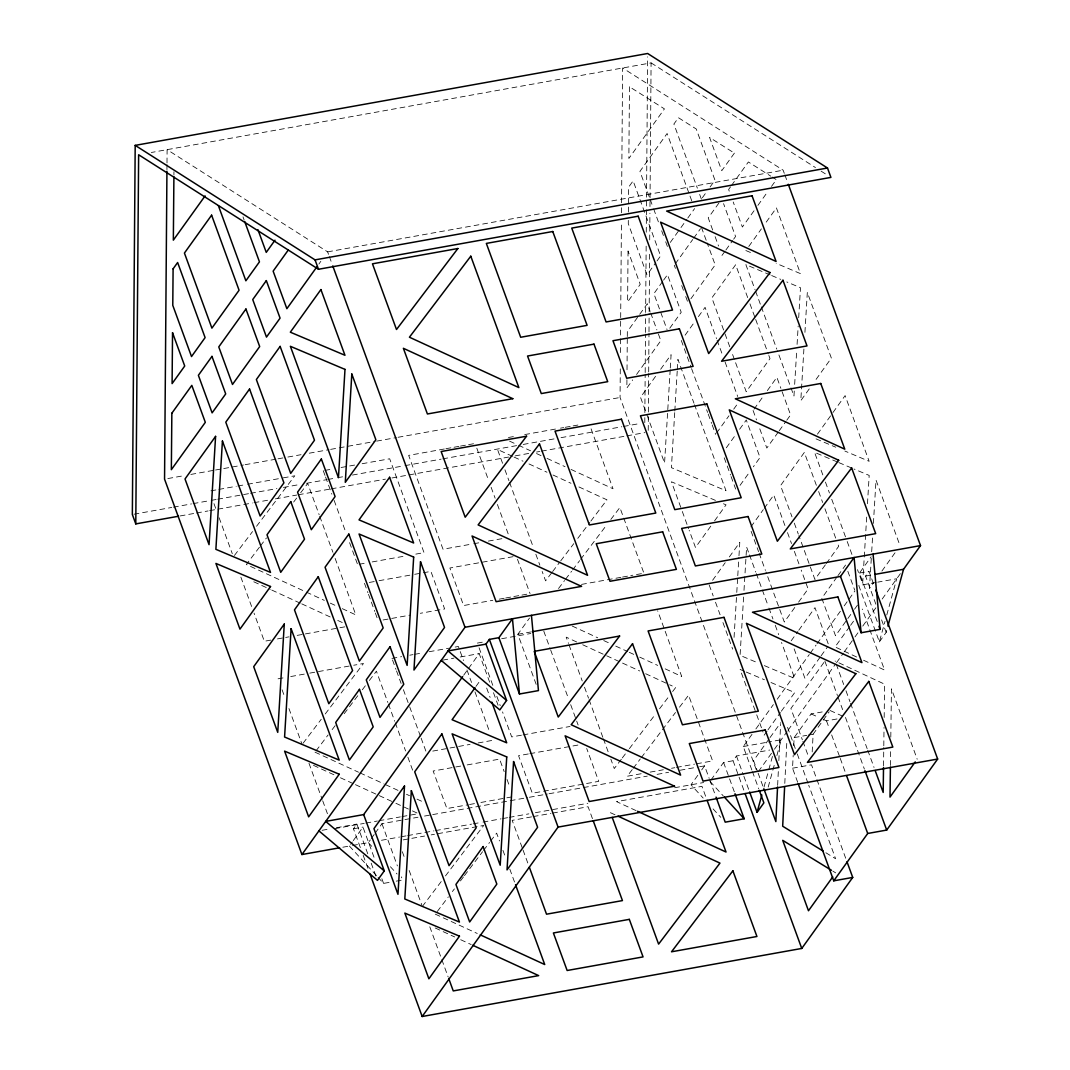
<?xml version="1.0" encoding="UTF-8"?>
<svg xmlns="http://www.w3.org/2000/svg" width="1070" height="1070" viewBox="0 0 1070 1070"><rect width="100%" height="100%" fill="white"/><g stroke="black" fill="none" stroke-linecap="round" stroke-linejoin="round"><path stroke-width="0.75" stroke-dasharray="5 3.75" d="M166.947 169.622L166.987 164.633M167 162.961L167.107 149.653L327.634 251.865L328.784 254.994M756.289 769.758L620.065 397.492L620.306 365.873M620.413 352.552L621.416 222.747M621.496 212.769L621.55 204.45M621.563 202.778L622.606 67.985L783.146 170.197L784.283 173.327M644.795 422.65L644.849 414.291M644.862 412.619L645.17 374.206M645.183 372.534L645.477 334.121M645.491 332.449L645.625 314.072M645.638 312.4L646.16 245.592M646.267 232.23L646.521 198.819M646.534 197.148L647.617 56.844M648.233 430.354L648.366 413.662M648.38 411.99L648.674 373.564M648.688 371.892L648.982 333.479M648.995 331.807L649.142 313.43M649.156 311.771L649.61 253.309M649.704 239.947L649.918 213.211M649.971 206.537L651.082 62.889L151.285 152.488M173.915 175.092L173.942 171.762M626.926 379.716L626.859 388.009L632.678 379.904M627.02 369.752L627.287 338.2M627.301 336.542L627.341 331.566L638.763 315.663M628.317 220.38L628.291 223.697L647.016 274.883L655.749 262.712M628.384 212.074L628.598 187.183L633.132 180.87L660.605 255.944L656.726 261.361M883.539 765.799L883.78 747.475M883.793 745.803L884.034 727.493M884.168 717.489L884.609 684.185L835.108 661.059M890.427 765.451L890.628 750.458M890.802 737.136L891.444 688.826L917.204 759.218M777.636 785.326L778.358 770.494M778.84 760.609L780.632 724.35M784.791 783.387L786.811 742.179M797.685 782.277L792.522 768.207L793.204 755.313M793.726 745.656L794.154 737.605L811.14 713.917L822.215 711.938M812.197 751.916L813.133 734.194L829.17 711.831M670.194 369.698L664.564 463.016L646.815 414.518M670.288 368.026L671.091 354.705L659.454 370.929M674.715 412.672L671.398 467.657L726.008 490.742L694.524 404.714M674.809 411L677.23 371.009M677.323 369.351L677.925 359.346L693.962 403.149M734.06 637.372L736.668 594.051M736.775 592.392L737.671 577.385M737.778 575.727L738.875 557.39M738.982 555.731L739.785 542.396L729.111 557.283M743.596 597.033L740.079 655.362L758.282 663.052M743.998 590.372L746.619 547.051L748.906 553.31M794.261 391.045L793.967 396.034L777.355 350.679M794.662 384.371L796.682 351.054M797.083 344.38L798.18 326.056M798.688 317.723L800.494 287.723L786.838 281.958M803.904 349.034L800.788 400.688L810.351 387.367M804.921 332.369L807.328 292.377L831.363 358.076L814.176 382.043M866.673 517.091L862.647 583.738L857.498 569.655M867.476 503.756L869.188 475.428L854.007 469.021M871.288 558.393L869.482 588.393L873.307 583.056M871.689 551.732L872.598 536.725M873.401 523.404L876.022 480.082L900.057 545.767M764.02 787.079L768.354 771.296M768.782 769.718L772.687 755.527M768.207 787.079L774.707 763.405M776.887 755.514L781.22 739.745L768.568 742.005M876.169 582.428L858.782 585.558L879.38 641.866L885.024 621.349M886.762 615.036L896.74 578.75L877.761 582.147M879.38 641.866L886.174 632.397L887.043 629.24M318.9 264.036L320.839 261.334M670.315 242.409L679.049 230.237M680.988 227.535L686.82 219.417M687.783 218.066L694.591 208.596M702.348 197.776L706.227 192.359M710.119 186.942L714.974 180.188L696.236 128.988L678.433 117.727L673.899 124.04L697.372 188.173M662.624 281.477L653.89 293.648L667.051 329.627M663.601 280.126L667.479 274.709L681.215 312.253L669.566 328.49M675.25 263.889L692.718 239.533M693.681 238.182L700.476 228.712M718.92 203.006L708.246 217.892L712.821 230.411M730.516 186.862L728.63 189.484L729.78 192.613M731.452 185.551L748.371 161.971L770.748 176.135M639.713 314.326L647.31 303.733L650.132 311.423M636.57 374.487L660.832 340.661L657.448 331.433M690.926 298.731L715.188 264.905L707.176 243.01M724.898 251.37L721.982 255.436L720.846 252.306M725.875 250.019L732.669 240.549M733.632 239.198L735.572 236.497L723.561 203.648M754.016 210.79L742.366 227.027L733.217 202.003M757.908 205.373L767.605 191.851M771.497 186.434L776.339 179.666L772.152 177.018M655.562 376.346L640.515 397.318L646.24 412.953M685.094 335.191L694.604 321.936M698.416 316.626L705.076 307.344L716.525 338.628M748.759 246.474L761.372 228.886M766.227 222.119L776.419 207.914L800.454 273.612L776.191 263.354M360.349 847.574L353.474 828.795L356.872 824.06L368.321 855.345M463.658 675.25L467.536 669.833M468.513 668.482L479.186 653.609L490.06 683.315M342.828 847.213L349.382 846.036L352.297 841.983M353.26 840.632L362.971 827.097L374.995 859.946M475.963 686.432L479.788 681.108M352.538 845.474L368.361 842.638L370.3 839.937M371.277 838.572L374.179 834.52M375.155 833.169L381.95 823.699L417.982 817.239M536.164 684.345L517.853 634.296L529.503 618.059M716.579 433.016L728.951 415.789M733.712 409.155L738.46 402.521M726.303 447.808L735.826 434.554M739.624 429.244L746.285 419.975L760.021 457.505L753.36 466.787M754.029 409.168L763.539 395.913M767.351 390.617L776.86 377.349L780.873 388.303M710.761 526.172L695.473 547.479L689.174 530.265M714.586 520.836L726.048 504.853L721.501 502.94M740.052 485.352L749.562 472.097M778.238 432.133L766.816 448.036L758.804 426.141M779.187 430.809L785.848 421.526M786.798 420.202L790.596 414.892L781.448 389.868M712.607 580.274L725.219 562.686M750.926 526.868L763.298 509.628M764.247 508.303L773.757 495.049L785.206 526.333M817.44 434.166L832.005 413.876M832.968 412.525L845.113 395.606L869.148 461.304L844.872 451.045M794.783 607.466L784.323 622.044L766 571.995M798.595 602.156L808.104 588.901L801.229 570.123M825.358 564.84L814.899 579.432L798.875 535.629M826.321 563.515L838.679 546.288L837.543 543.159M791.185 640.81L797.845 631.527M798.795 630.203L814.979 607.666L828.715 645.21M836.994 576.984L821.773 598.197L835.509 635.74L846.918 619.824M837.944 575.66L845.554 565.054M697.8 775.322L691.006 784.791L703.15 798.059M701.693 769.905L704.595 765.852L709.183 778.371M710.961 780.043L723.574 762.455L733.07 760.743L736.468 756.008L769.678 750.057M877.226 621.536L859.477 573.052L871.127 556.815M751.849 770.012L743.262 746.539L751.996 734.368M755.875 728.951L773.356 704.608M777.235 699.191L809.268 654.546M810.244 653.195L816.062 645.076M817.039 643.725L840.338 611.251M844.217 605.847L848.095 600.43M849.072 599.08L854.89 590.961M875.875 604.242L865.576 576.088L868.974 571.353L873.548 583.859M764.154 735.17L767.029 731.184M767.979 729.847L780.404 712.54M781.354 711.202L794.743 692.557L770.467 682.299M820.155 657.14L804.934 678.353L793.485 647.069M821.105 655.816L827.765 646.534M847.868 618.5L853.579 610.542M854.529 609.218L858.341 603.921M881.907 571.072L895.282 552.428M769.062 738.929L753.534 760.583L757.533 771.524M770.025 737.578L780.712 722.705M823.9 662.49L790.904 708.487L802.353 739.771M849.633 626.645L835.068 646.935L857.565 657.448M850.596 625.295L854.475 619.878M758.376 771.564L771.59 753.16M774.426 749.214L787.038 731.626M788.015 730.275L835.576 663.975M836.553 662.624L843.347 653.155M844.31 651.804L854.02 638.268M854.997 636.917L858.876 631.514M862.754 626.097L876.343 607.158M882.175 599.039L900.619 573.333M234.424 555.477L252.533 531.576M256.559 526.266L294.785 475.802L281.771 478.13M259.421 547.225L246.341 564.492L304.816 591.402M260.425 545.901L266.47 537.929M293.635 502.071L296.644 498.085M300.67 492.775L307.719 483.479L319.168 514.764M303.118 743.182L321.227 719.281M325.253 713.957L363.479 663.494L353.715 665.246M316.038 750.859L328.115 734.929M332.141 729.62L335.151 725.634M344.206 713.677L358.289 695.085M362.315 689.775L365.338 685.79M369.364 680.48L376.399 671.184L387.848 702.468M551.625 572.878L545.593 580.849L542.156 571.46M552.628 571.554L559.677 562.258M560.68 560.934L573.761 543.667M577.787 538.357L589.851 522.414M590.854 521.09L606.957 499.837L578.469 486.73M558.513 588.527L564.545 580.569M565.562 579.231L571.594 571.273M572.597 569.935L579.646 560.64M580.649 559.316L606.797 524.795M610.823 519.472L619.878 507.528L643.926 573.226L630.778 575.58M422.342 906.464L441.469 881.225M445.481 875.915L483.72 825.451L436.079 833.998M437.282 911.493L448.357 896.874M452.369 891.564L454.389 888.916M460.421 880.944L463.444 876.959M464.447 875.634L482.557 851.733M483.56 850.396L489.592 842.438M490.608 841.1L496.64 833.142L499.503 840.953M621.322 759.245L614.274 768.541L610.85 759.165M622.325 757.921L628.357 749.95M629.374 748.625L655.522 714.105M659.548 708.795L668.603 696.837M672.629 691.528L675.651 687.542L669.646 684.787M632.236 769.597L627.207 776.231L641.987 773.583M633.239 768.26L640.275 758.964M641.291 757.64L675.491 712.486M679.517 707.176L688.572 695.219L712.607 760.917L696.182 763.86M327.634 251.865L783.146 170.197M167.843 478.558L184.281 475.615M190.861 474.425L213.893 470.305M215.525 470.011L222.105 468.834M223.75 468.54L243.492 464.995M245.137 464.701L276.381 459.097M278.026 458.803L286.238 457.331M287.883 457.037L301.044 454.683M309.27 453.198L328.998 449.667M330.643 449.373L375.035 441.415M376.68 441.121L396.422 437.577M398.067 437.282L620.065 397.492M210.964 490.822L217.29 489.699M218.868 489.405L236.269 486.288M237.848 486.007L245.98 484.549M247.611 484.255L280.153 478.424M324.879 470.399L332.984 468.954M341.076 467.496L355.668 464.888M362.141 463.725L389.681 458.789L424.028 552.642L412.686 554.675M444.304 448.999L408.66 455.379L443.007 549.231L472.178 544.001M445.936 448.704L452.409 447.541M454.028 447.247L458.896 446.377M460.515 446.083L466.988 444.933M468.62 444.638L475.093 443.475M508.437 437.496L514.951 436.333M524.715 434.58L557.243 428.749M560.506 428.16L563.663 427.599M565.241 427.318L571.567 426.181M573.159 425.9L577.894 425.044M133.991 514.215L171.762 507.447M173.407 507.153L191.476 503.916M193.108 503.622L209.533 500.68M211.178 500.385L216.113 499.503M217.745 499.208L248.962 493.604M250.594 493.31L276.876 488.602M283.443 487.425L299.867 484.483M306.448 483.306L326.149 479.775M327.794 479.48L336.007 477.996M337.652 477.702L344.219 476.524M352.431 475.053L403.35 465.931M404.995 465.637L441.121 459.15M442.766 458.856L516.676 445.615M523.243 444.438L554.461 438.834M561.028 437.657L621.79 426.769M623.435 426.475L639.86 423.533M180.121 515.954L194.9 513.292M196.546 512.998L208.048 510.938M209.693 510.644L216.26 509.467M217.905 509.173L252.386 502.994M254.031 502.699L268.811 500.051M275.391 498.874L296.738 495.049M298.383 494.755L329.587 489.151M331.232 488.856L385.427 479.146M391.994 477.969L508.611 457.064M515.178 455.887L529.971 453.225M536.538 452.048L539.828 451.46M541.46 451.165L625.228 436.159M626.873 435.851L644.942 432.614M359.226 564.251L365.699 563.087M372.186 561.937L404.594 556.119M473.796 543.72L480.269 542.557M488.375 541.099L502.954 538.491M369.337 582.441L377.429 580.997M379.047 580.702L413.073 574.603M414.692 574.309L430.902 571.407L444.638 608.95L420.336 613.297M513.065 556.681L449.881 568.01L463.618 605.54L492.775 600.31M270.897 640.087L264.33 641.264L254.031 613.11M277.478 638.91L284.045 637.733M285.69 637.439L288.967 636.851M297.179 635.379L303.746 634.202M305.391 633.908L338.24 628.023M339.885 627.729L348.098 626.258M383.073 619.985L410.612 615.049M499.262 599.16L504.117 598.277M505.735 597.996L512.222 596.833M513.841 596.538L520.328 595.375M521.946 595.094L526.801 594.211M581.505 584.407L620.921 577.345M622.566 577.051L629.133 575.874M517.853 634.296L530.613 632.009M859.477 573.052L868.974 571.353M278.066 678.808L285.984 677.39M290.719 676.548L304.963 673.993M309.792 673.124L352.084 665.54M391.941 658.398L401.665 656.659M409.77 655.201L413.007 654.626M414.625 654.332L422.73 652.874M429.217 651.71L448.651 648.233M455.138 647.069L458.375 646.481L463.524 660.564M477.354 643.083L485.459 641.625M501.656 638.723L530.827 633.493M865.576 576.088L873.481 574.67M442.806 660.123L453.881 658.144M460.207 657.007L479.186 653.609M432.775 751.086L470.038 744.399M478.143 742.954L492.722 740.333M521.424 735.197L511.701 736.936L502.539 711.911M523.043 734.903L570.029 726.476M460.702 766.08L433.163 771.015L446.899 808.559L467.964 804.774M467.189 764.916L499.583 759.111L504.171 771.617M528.286 753.962L518.562 755.701L532.312 793.245L598.732 781.341L586.708 748.492M529.904 753.668L578.509 744.961M823.713 719.588L826.508 720.859L837.569 718.866M743.262 746.539L766.989 742.286M794.154 737.605L806.807 735.331M808.385 735.05L813.133 734.194M322.083 830.307L329.988 828.889M336.314 827.752L356.872 824.06M334.669 828.675L364.228 823.378M365.873 823.084L377.362 821.024M379.007 820.73L400.367 816.891M401.999 816.597L416.792 813.949M469.583 804.493L474.438 803.624M480.925 802.46L505.227 798.1M506.846 797.805L513.319 796.642M650.199 772.112L663.333 769.758M671.545 768.287L674.836 767.698M676.481 767.404L694.537 764.154M353.474 828.795L362.971 827.097M424.536 816.062L431.09 814.885M432.721 814.591L527.711 797.565M529.356 797.27L547.372 794.047M549.004 793.753L647.27 776.124M657.1 774.372L668.563 772.313M680.038 770.253L698.055 767.029M699.686 766.735L704.595 765.852M381.455 840.284L399.471 837.061M401.116 836.767L406.025 835.884M407.67 835.59L433.872 830.895M435.503 830.601L471.536 824.141M473.181 823.846L481.366 822.375M483.011 822.081L501.027 818.858M502.659 818.563L507.568 817.681M509.213 817.386L528.861 813.855M535.415 812.692L587.831 803.289M674.635 787.734L703.659 782.531M792.522 768.207L811.501 764.809L845.848 858.648M403.229 839.883L424.589 836.058M431.156 834.881L434.447 834.292M531.563 816.878L512.182 820.356L522.481 848.51M533.181 816.584L550.956 813.401M552.561 813.106L588.099 806.74L592.686 819.259M378.058 877.387L383.582 883.405L389.908 882.268M396.234 881.145L402.561 880.008L401.41 876.878M745.843 250.527L753.427 253.737M770.159 274.91L745.884 264.651L755.032 289.676M771.671 275.552L780.779 279.39M816.049 438.874L835.777 447.207M837.328 461.959L814.564 452.342L823.151 475.816M838.84 462.601L852.496 468.379M715.429 500.372L671.425 481.781L681.737 509.935M764.355 665.62L794.702 678.433L781.528 642.468M744.666 671.398L740.119 669.486L756.142 713.275M746.191 672.04L764.395 679.731M830.119 710.52L842.692 716.191M811.14 713.917L818.122 717.074M509.561 441.134L517.051 444.585M518.562 445.267L530.546 450.791M536.552 453.56L541.045 455.633M547.037 458.388L565.04 466.667M571.032 469.436L613.016 488.749L590.118 426.194M512.503 456.355L497.51 449.454L502.659 463.537M514.001 457.05L523.003 461.197M528.995 463.952L546.984 472.231M552.976 475L570.979 483.279M572.249 626.07L597.742 637.8M603.734 640.569L609.739 643.324M615.731 646.093L627.729 651.603M629.227 652.299L633.721 654.372M639.726 657.127L657.716 665.406M665.206 668.857L681.697 676.454L657.662 610.756M576.69 641.987L566.19 637.158L568.491 643.418M582.695 644.755L605.179 655.107M606.677 655.79L639.659 670.97M645.665 673.739L668.148 684.091M306.314 592.098L324.304 600.377M330.309 603.146L336.301 605.901M342.306 608.656L355.802 614.875L333.465 553.872M253.791 581.786L270.282 589.383M271.78 590.065L300.269 603.186M301.767 603.868L330.255 616.989M337.745 620.439L342.239 622.513M636.061 810.605L616.574 801.631L701.973 786.33L706.561 798.835M615.009 814.792L610.515 812.718L611.665 815.848M315.035 752.183L358.517 772.206M360.015 772.901L383.996 783.935M385.508 784.631L398.99 790.837M406.493 794.288L409.489 795.665M416.992 799.116L422.984 801.885M313.483 765.344L334.469 775.014M340.461 777.77L353.956 783.976M355.454 784.671L394.442 802.62M395.94 803.303L410.933 810.204M412.431 810.899L418.423 813.655M435.276 914.141L477.247 933.468M435.209 927.984L454.71 936.959M460.702 939.727L471.201 944.556M863.57 660.243L884.569 670.061L862.246 609.057M825.866 852.75L835.616 858.742L808.719 785.22M832.875 871.154L835.657 872.852M651.082 62.889L815.474 167.562M821.091 171.133L828.113 175.614M709.985 781.394L723.226 795.853M713.075 808.907L720.792 817.346M368.361 842.638L372.775 847.453M390.416 866.74L397.037 873.976M349.382 846.036L376.961 876.169M784.858 174.891L787.721 182.716M881.6 619.878L886.174 632.397M755.607 291.241L760.757 305.311M761.332 306.876L776.793 349.114M825.438 482.062L829.451 493.016M831.738 499.275L846.624 539.935M847.199 541.5L852.349 555.584M747.676 297.58L735.652 264.731L711.871 297.875L724.457 332.288M749.963 303.84L755.112 317.91M755.688 319.475L768.273 353.889M768.848 355.454L769.999 358.584L746.205 391.727L731.332 351.054M816.356 485.285L804.332 452.436L780.552 485.579L792.001 516.863M818.644 491.531L822.656 502.485M824.943 508.745L836.967 541.594M847.841 571.313L854.703 590.078M699.66 194.432L701.385 199.127M715.121 236.657L718.545 246.046M691.728 200.772L667.105 133.509L639.927 171.387L649.664 197.99M701.452 227.362L706.601 241.446M725.032 333.853L730.756 349.502M753.079 410.492L756.517 419.881M794.288 523.123L798.3 534.064M836.245 664.189L843.695 684.519M845.982 690.779L849.981 701.719M850.556 703.284L867.155 748.652M867.73 750.217L874.029 767.417M717.087 340.193L722.812 355.842M725.112 362.088L737.698 396.502M787.493 532.592L791.506 543.533M794.368 551.358L798.942 563.877M824.876 661.14L837.462 695.553M838.037 697.118L842.625 709.637M845.487 717.448L864.373 769.076M650.226 199.555L653.088 207.366M653.663 208.931L659.387 224.58M661.675 230.826L663.4 235.52M665.687 241.78L667.399 246.474M674.274 265.24L675.424 268.369M681.71 285.583L683.436 290.264M685.723 296.524L687.435 301.218M826.508 720.859L829.357 728.67M831.657 734.929L839.669 756.824M840.244 758.389L845.394 772.473M681.296 340.487L691.019 367.09M691.595 368.655L707.618 412.445M708.193 414.01L711.63 423.399M712.205 424.964L715.629 434.34M724.216 457.813L730.516 475.013M731.091 476.578L735.665 489.084M751.127 531.322L758.563 551.652M759.138 553.217L765.438 570.43M749.481 554.875L755.781 572.076M756.343 573.64L768.367 606.489M768.942 608.054L772.941 618.995M775.242 625.255L778.666 634.644M650.694 312.962L656.886 329.894M802.915 741.336L808.639 756.985M787.533 727.346L796.695 752.37M797.27 753.935L808.144 783.655M682.299 511.5L688.598 528.7M709.209 585.009L713.208 595.963M715.509 602.223L720.083 614.728M722.945 622.553L732.682 649.142M756.717 714.84L763.017 732.041M758.108 773.088L763.258 787.172M752.424 771.577L758.71 788.777M736.468 756.008L743.329 774.787M743.904 776.352L749.053 790.422M733.07 760.743L744.519 792.027M723.574 762.455L735.023 793.739M709.758 779.936L715.469 795.572M504.946 469.797L508.959 480.738M509.534 482.303L532.994 546.436M535.856 554.26L539.868 565.201M569.053 644.983L582.227 680.948M584.514 687.207L588.527 698.162M589.088 699.726L602.825 737.27M603.4 738.822L608.549 752.905M476.805 448.169L488.829 481.018M491.117 487.278L495.129 498.219M497.416 504.478L509.44 537.327M517.452 559.222L530.051 593.636M543.787 631.18L550.074 648.38M550.649 649.945L568.397 698.429M570.684 704.689L578.121 725.019M479.066 647.778L493.377 686.886M496.814 696.262L500.252 705.652M493.497 692.705L498.072 705.224M329.346 256.559L332.208 264.37M486.663 688.063L490.1 697.439M466.961 669.954L471.536 682.459M474.973 691.849L489.859 732.522M507.033 779.441L509.32 785.701M523.056 850.075L528.206 864.145M502.94 850.342L505.802 858.167M509.801 869.107L514.951 883.191M242.997 216.862L244.134 219.965M323.26 470.693L324.972 475.388M325.548 476.952L331.847 494.153M334.134 500.412L346.158 533.261M349.582 542.65L357.607 564.545M364.469 583.31L367.906 592.7M368.481 594.265L370.768 600.524M371.343 602.089L374.781 611.465M375.343 613.03L378.205 620.854M392.516 659.963L395.954 669.338M396.529 670.903L401.103 683.422M403.39 689.682L409.114 705.317M409.69 706.882L420.563 736.601M421.139 738.166L426.288 752.25M319.729 516.328L332.904 552.307M388.423 704.033L394.723 721.233M395.285 722.798L405.597 750.953M407.884 757.212L413.033 771.296M402.32 851.72L405.182 859.531M409.181 870.485L421.781 904.899M429.792 926.794L441.241 958.078M441.816 959.643L448.103 976.843M381.95 823.699L397.398 865.924M381.856 878.711L383.582 883.405M371.183 863.169L377.483 880.369M363.212 855.385L368.361 869.469M213.96 503.622L216.822 511.447M219.109 517.706L232.284 553.671M240.87 577.145L251.744 606.864M282.079 689.762L284.941 697.586M288.94 708.527L302.114 744.506M308.976 763.271L322.15 799.25M322.712 800.815L327.875 814.899M628.05 251.075L627.608 301.941L640.221 284.352L628.05 251.075M629.481 86.764L628.852 158.48L664.443 108.886L629.481 86.764M734.381 153.13L721.768 170.718L709.584 137.441L734.381 153.13"/><path stroke-width="1.5" d="M135.783 523.899L138.632 154.749L318.486 269.265L830.922 177.393L827.498 168.017L647.644 53.5L135.194 145.373L132.346 514.51L135.783 523.899L178.476 516.248M166.933 171.28L164.553 479.146L301.927 854.542L339.564 847.801M173.902 176.764L173.34 240.148L205.092 195.904M883.512 767.457L883.191 792.442L875.166 770.547M890.414 767.11L890.013 797.096L915.251 761.92M777.556 786.972L775.857 821.586L763.833 788.737M784.631 786.677L782.678 826.227L823.084 851.038M749.629 791.987L757.078 812.331L761.84 794.97M887.913 626.084L903.535 569.28L920.521 545.606L788.296 184.281M274.99 240.202L266.256 252.373L257.95 229.689M288.164 250.179L273.131 271.138L286.867 308.682L316.961 266.751M301.927 854.542L465.009 627.261L920.521 545.606M318.913 830.868L377.483 880.369L384.277 870.9L325.708 821.399L363.666 814.591L462.681 676.601M441.228 660.404L499.797 709.918L506.591 700.449L448.022 650.934L485.981 644.127L489.378 639.392L498.874 637.693L512.463 618.754L519.472 694.002L538.451 690.605L531.442 615.357M475.013 687.756L452.075 719.722L506.698 742.807L491.812 702.134M370.073 874.163L422.168 1016.5L558.072 827.097L937.654 759.045L875.835 590.118M532.258 631.715L840.498 576.449L854.087 557.51L861.109 632.758L880.088 629.361L873.066 554.113M757.078 812.331L763.873 802.848L759.285 790.342M832.741 876.918L808.479 910.744L782.718 840.351L831.484 870.298M798.247 783.842L833.744 880.824L867.716 833.476L886.696 830.066L937.654 759.045M422.168 1016.5L801.751 948.448L852.723 877.427L846.999 861.778M135.194 145.373L315.048 259.876L827.498 168.017M875.059 574.376L903.535 569.28M735.023 793.739L744.185 818.764L725.206 822.161L716.044 797.137M833.744 880.824L852.723 877.427M637.559 811.301L726.022 852.014L707.136 800.4M618.019 816.169L719.963 863.102L658.598 944.114L612.227 817.413M480.256 934.846L544.724 964.525L515.526 884.756M472.699 945.251L538.665 975.613L453.252 990.927L448.678 978.408M724.323 797.056L744.185 818.764M878.938 626.231L880.088 629.361M840.498 576.449L861.109 632.758M864.948 770.641L886.696 830.066M846.53 775.603L867.716 833.476M745.095 793.592L801.751 948.448M593.248 820.824L622.446 900.592L546.529 914.195L529.356 867.275M498.874 637.693L519.472 694.002M489.378 639.392L558.072 827.097M485.981 644.127L506.591 700.449M332.783 265.935L465.009 627.261M315.048 259.876L318.486 269.265M244.696 221.517L259.462 261.842L245.873 280.781L218.4 205.708M363.666 814.591L384.277 870.9M171.842 413.221L171.347 469.676L205.32 422.329L191.811 385.387L171.842 413.221M172.537 332.743L172.096 383.608L184.722 366.02L172.537 332.743M173.099 268.837L172.778 305.351L191.517 356.551L205.106 337.612L177.633 262.524L173.099 268.837M215.592 436.359L209.051 544.67L185.016 478.972L215.592 436.359M222.426 441.014L215.886 549.325L270.509 572.396L222.426 441.014M284.272 624.064L277.745 732.375L253.697 666.677L284.272 624.064M291.107 628.705L284.58 737.016L339.19 760.101L291.107 628.705M344.995 369.391L338.454 477.702L290.371 346.305L344.995 369.391M351.816 374.032L345.289 482.343L375.864 439.73L351.816 374.032M413.675 557.082L407.135 665.393L359.065 534.01L413.675 557.082M404.513 786.009L397.973 894.319L373.938 828.635L404.513 786.009M420.51 561.737L413.97 670.047L444.545 627.435L420.51 561.737M411.348 790.663L404.808 898.974L459.431 922.059L411.348 790.663M506.739 756.918L500.198 865.229L452.115 733.846L506.739 756.918M513.573 761.572L507.033 869.883L537.608 827.27L513.573 761.572M211.606 215.177L184.428 253.055L211.9 328.129L239.078 290.251L211.606 215.177M211.967 356.377L198.378 375.316L212.114 412.859L225.703 393.92L211.967 356.377M245.939 309.029L218.761 346.907L232.498 384.451L259.689 346.56L245.939 309.029M266.336 280.608L252.734 299.56L266.483 337.09L280.072 318.151L266.336 280.608M249.564 389.012L225.783 422.155L260.13 516.007L283.911 482.864L249.564 389.012M280.139 346.399L256.359 379.542L290.706 473.395L314.486 440.238L280.139 346.399M320.906 289.569L290.331 332.195L344.955 355.267L320.906 289.569M290.772 501.629L266.992 534.773L280.728 572.316L304.522 539.173L290.772 501.629M321.361 459.017L297.567 492.16L311.316 529.703L335.097 496.56L321.361 459.017M270.536 586.52L239.961 629.133L215.926 563.435L270.536 586.52M318.258 576.703L294.477 609.86L328.811 703.699L352.592 670.556L318.258 576.703M348.833 534.09L325.053 567.234L359.386 661.086L383.18 627.943L348.833 534.09M389.6 477.273L359.025 519.886L413.635 542.971L389.6 477.273M359.466 689.334L335.686 722.477L349.422 760.021L373.203 726.864L359.466 689.334M390.042 646.708L366.261 679.865L379.997 717.395L403.778 684.252L390.042 646.708M339.23 774.225L308.655 816.838L284.607 751.14L339.23 774.225M441.883 733.926L414.705 771.804L449.052 865.657L476.23 827.779L441.883 733.926M483.105 846.544L455.927 884.435L469.663 921.966L496.841 884.087L483.105 846.544M459.471 936.17L428.883 978.796L404.848 913.098L459.471 936.17M457.866 248.521L396.502 329.52L372.467 263.822L457.866 248.521M470.787 256.198L409.422 337.21L518.87 387.594L470.787 256.198M526.56 436.212L465.196 517.225L441.148 451.527L526.56 436.212M539.481 443.903L478.116 524.902L587.564 575.285L539.481 443.903M770.039 272.556L708.674 353.568L660.591 222.172L770.039 272.556M782.959 280.246L721.595 361.245L807.007 345.931L782.959 280.246M619.61 636.048L558.246 717.06L534.211 651.362L619.61 636.048M632.544 643.739L571.166 724.738L680.614 775.121L632.544 643.739M838.72 460.26L777.355 541.26L729.272 409.877L838.72 460.26M851.653 467.938L790.275 548.95L875.688 533.636L851.653 467.938M855.866 673.699L794.502 754.711L746.419 623.315L855.866 673.699M868.786 681.389L807.422 762.388L892.835 747.087L868.786 681.389M732.883 870.793L671.519 951.792L756.931 936.491L732.883 870.793M552.762 231.508L486.342 243.412L520.675 337.264L587.109 325.36L552.762 231.508M638.175 216.193L571.741 228.097L606.088 321.95L672.522 310.046L638.175 216.193M752.049 195.783L666.637 211.084L776.084 261.468L752.049 195.783M593.984 344.125L527.55 356.029L541.286 393.573L607.72 381.669L593.984 344.125M679.383 328.811L612.963 340.715L626.699 378.258L693.119 366.355L679.383 328.811M512.824 398.682L427.411 413.983L403.377 348.298L512.824 398.682M621.456 419.199L555.022 431.116L589.369 524.969L655.803 513.052L621.456 419.199M706.855 403.898L640.435 415.802L674.782 509.654L741.202 497.737L706.855 403.898M820.743 383.475L735.331 398.789L844.778 449.173L820.743 383.475M662.664 531.817L596.244 543.734L609.98 581.278L676.4 569.36L662.664 531.817M748.077 516.516L681.643 528.419L695.38 565.963L761.813 554.046L748.077 516.516M581.505 586.373L496.106 601.688L472.057 535.99L581.505 586.373M724.002 617.337L648.086 630.952L682.433 724.791L758.349 711.189L724.002 617.337M837.877 596.926L752.464 612.227L861.925 662.611L837.877 596.926M765.21 729.954L689.294 743.57L703.03 781.113L778.947 767.498L765.21 729.954M674.568 786.209L589.155 801.524L565.12 735.826L674.568 786.209M629.32 919.357L553.391 932.973L567.14 970.503L643.057 956.901L629.32 919.357"/></g></svg>
